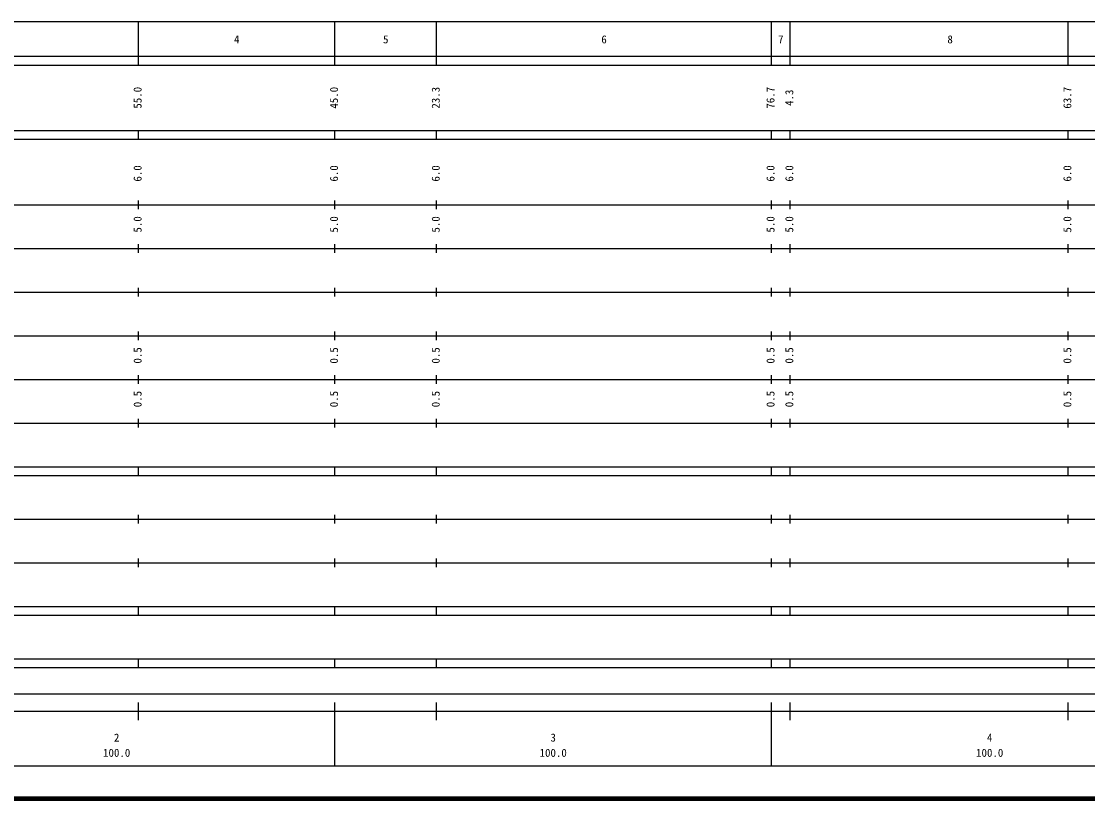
# Model space of a CAD drawing. Units: millimetres on the paper, enlarged 1000 times. Extents: x 40000 to 680000, y 20000 to 380000.
# Drawn here: x 196157 to 440446, y 20000 to 198000 of the extents above; entities that cross this region are included whole.
import ezdxf
from ezdxf.enums import TextEntityAlignment as Align

# ---------------------------------------------------------------- set-up
doc = ezdxf.new("R2010")
doc.units = ezdxf.units.MM
doc.header["$LTSCALE"] = 1000
doc.layers.add('M-TTL', color=2, linetype='Continuous', lineweight=140)
doc.layers.add('M-TTL-BAND', color=7, linetype='Continuous', lineweight=25)
doc.styles.add('ＭＳ ゴシック', font='')
doc.styles.get('ＭＳ ゴシック').set_extended_font_data('MS Gothic')

msp = doc.modelspace()

# ---------------------------------------------------------------- linework, layer by layer
at = {"layer": 'M-TTL'}
msp.add_line((40000, 20000), (680000, 20000), dxfattribs=at)
at = {"layer": 'M-TTL-BAND'}
for p, q in [((68000, 198000), (579000, 198000)), ((223000, 188000), (223000, 198000)), ((268000, 188000), (268000, 198000)), ((291300, 188000), (291300, 198000)), ((368000, 188000), (368000, 198000)), ((372300, 188000), (372300, 198000)), ((436000, 188000), (436000, 198000)), ((40000, 190000), (579000, 190000)), ((40000, 188000), (579000, 188000)), ((40000, 173000), (579000, 173000)), ((223000, 171000), (223000, 173000)), ((268000, 171000), (268000, 173000)), ((291300, 171000), (291300, 173000)), ((368000, 171000), (368000, 173000)), ((372300, 171000), (372300, 173000)), ((436000, 171000), (436000, 173000)), ((40000, 171000), (579000, 171000)), ((223000, 155000), (223000, 157000)), ((268000, 155000), (268000, 157000)), ((291300, 155000), (291300, 157000)), ((368000, 155000), (368000, 157000)), ((372300, 155000), (372300, 157000)), ((436000, 155000), (436000, 157000)), ((40000, 156000), (579000, 156000)), ((223000, 145000), (223000, 147000)), ((268000, 145000), (268000, 147000)), ((291300, 145000), (291300, 147000)), ((368000, 145000), (368000, 147000)), ((372300, 145000), (372300, 147000)), ((436000, 145000), (436000, 147000)), ((46000, 146000), (579000, 146000)), ((223000, 135000), (223000, 137000)), ((268000, 135000), (268000, 137000)), ((291300, 135000), (291300, 137000)), ((368000, 135000), (368000, 137000)), ((372300, 135000), (372300, 137000)), ((436000, 135000), (436000, 137000)), ((52000, 136000), (579000, 136000)), ((46000, 126000), (579000, 126000)), ((223000, 125000), (223000, 127000)), ((268000, 125000), (268000, 127000)), ((291300, 125000), (291300, 127000)), ((368000, 125000), (368000, 127000)), ((372300, 125000), (372300, 127000)), ((436000, 125000), (436000, 127000)), ((52000, 116000), (579000, 116000)), ((223000, 115000), (223000, 117000)), ((268000, 115000), (268000, 117000)), ((291300, 115000), (291300, 117000)), ((368000, 115000), (368000, 117000)), ((372300, 115000), (372300, 117000)), ((436000, 115000), (436000, 117000)), ((46000, 106000), (579000, 106000)), ((223000, 105000), (223000, 107000)), ((268000, 105000), (268000, 107000)), ((291300, 105000), (291300, 107000)), ((368000, 105000), (368000, 107000)), ((372300, 105000), (372300, 107000)), ((436000, 105000), (436000, 107000)), ((40000, 96000), (579000, 96000)), ((223000, 94000), (223000, 96000)), ((268000, 94000), (268000, 96000)), ((291300, 94000), (291300, 96000)), ((368000, 94000), (368000, 96000)), ((372300, 94000), (372300, 96000)), ((436000, 94000), (436000, 96000)), ((40000, 94000), (579000, 94000)), ((49000, 84000), (579000, 84000)), ((223000, 83000), (223000, 85000)), ((268000, 83000), (268000, 85000)), ((291300, 83000), (291300, 85000)), ((368000, 83000), (368000, 85000)), ((372300, 83000), (372300, 85000)), ((436000, 83000), (436000, 85000)), ((40000, 74000), (579000, 74000)), ((223000, 73000), (223000, 75000)), ((268000, 73000), (268000, 75000)), ((291300, 73000), (291300, 75000)), ((368000, 73000), (368000, 75000)), ((372300, 73000), (372300, 75000)), ((436000, 73000), (436000, 75000)), ((40000, 64000), (579000, 64000)), ((223000, 62000), (223000, 64000)), ((268000, 62000), (268000, 64000)), ((291300, 62000), (291300, 64000)), ((368000, 62000), (368000, 64000)), ((372300, 62000), (372300, 64000)), ((436000, 62000), (436000, 64000)), ((40000, 62000), (579000, 62000)), ((40000, 52000), (579000, 52000)), ((223000, 50000), (223000, 52000)), ((268000, 50000), (268000, 52000)), ((291300, 50000), (291300, 52000)), ((368000, 50000), (368000, 52000)), ((372300, 50000), (372300, 52000)), ((436000, 50000), (436000, 52000)), ((40000, 50000), (579000, 50000)), ((71000, 44000), (565000, 44000)), ((223000, 38000), (223000, 42000)), ((268000, 27500), (268000, 42000)), ((291300, 38000), (291300, 42000)), ((368000, 27500), (368000, 42000)), ((372300, 38000), (372300, 42000)), ((436000, 38000), (436000, 42000)), ((40000, 40000), (579000, 40000)), ((68000, 27500), (579000, 27500))]:
    msp.add_line(p, q, dxfattribs=at)

# ---------------------------------------------------------------- texts
at = {"layer": 'M-TTL-BAND', "style": 'ＭＳ ゴシック'}
for s, p in [('4', (245500, 192405)), ('5', (279650, 192405)), ('6', (329650, 192405)), ('7', (370150, 192405)), ('8', (408929, 192405)), ('2', (218000, 32523)), ('3', (318000, 32523)), ('4', (418000, 32523)), ('100.0', (218000, 29033)), ('100.0', (318000, 29033)), ('100.0', (418000, 29033))]:
    msp.add_text(s, height=1833, dxfattribs=at).set_placement(p, align=Align.BOTTOM_CENTER)
for s, p in [('55.0', (224252, 180500)), ('45.0', (269252, 180500)), ('23.3', (292552, 180500)), ('76.7', (369252, 180500)), ('4.3', (373552, 180500)), ('63.7', (437252, 180500)), ('6.0', (224252, 163174)), ('6.0', (269252, 163174)), ('6.0', (292552, 163174)), ('6.0', (369252, 163174)), ('6.0', (373552, 163174)), ('6.0', (437252, 163174)), ('5.0', (224252, 151500)), ('5.0', (269252, 151500)), ('5.0', (292552, 151500)), ('5.0', (369252, 151500)), ('5.0', (373552, 151500)), ('5.0', (437252, 151500)), ('0.5', (224252, 121500)), ('0.5', (269252, 121500)), ('0.5', (292552, 121500)), ('0.5', (369252, 121500)), ('0.5', (373552, 121500)), ('0.5', (437252, 121500)), ('0.5', (224252, 111500)), ('0.5', (269252, 111500)), ('0.5', (292552, 111500)), ('0.5', (369252, 111500)), ('0.5', (373552, 111500)), ('0.5', (437252, 111500))]:
    msp.add_text(s, height=1833, rotation=90, dxfattribs=at).set_placement(p, align=Align.BOTTOM_CENTER)

doc.saveas('drawing.dxf')
